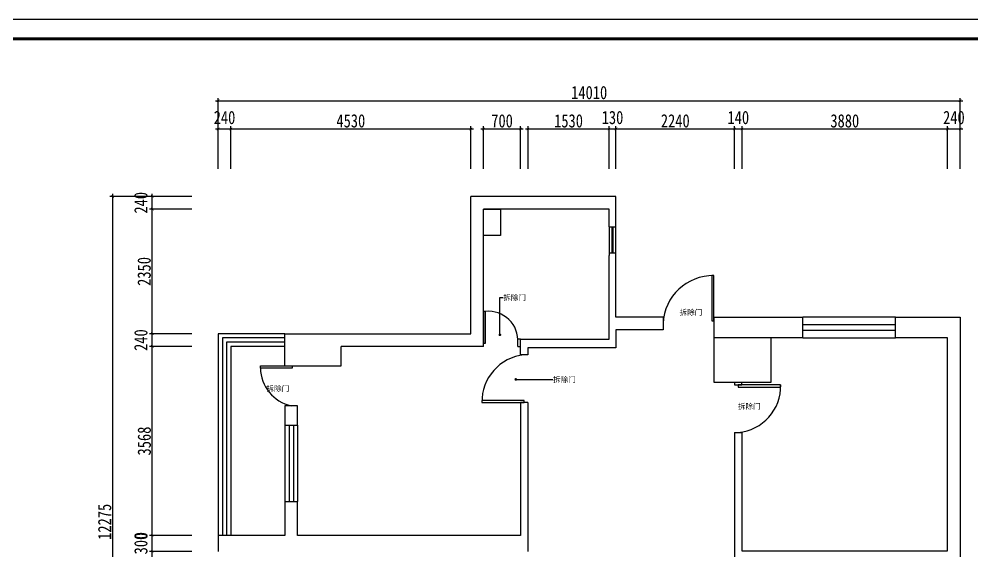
# Model space of a CAD drawing. Header units: millimetres. Extents: x 195858 to 476087, y -765534 to -702383.
# Drawn here: x 252245 to 270234, y -712415 to -702383 of the extents above; entities that cross this region are included whole.
import ezdxf

# ---------------------------------------------------------------- set-up
doc = ezdxf.new("R2010")
doc.units = ezdxf.units.MM
doc.header["$PDMODE"] = 3
for name, color, linetype in [('0-01图框模板说明', 2, 'Continuous'), ('0-02图框细线', 136, 'Continuous'), ('250', 250, 'Continuous'), ('家具1', 2, 'Continuous')]:
    doc.layers.add(name, color=color, linetype=linetype)
doc.styles.add('DIM', font='simhei.ttf', dxfattribs={"width": 0.8})
doc.styles.add('HT', font='simhei.ttf')
doc.dimstyles.new('1-50', dxfattribs={"dimscale": 50, "dimtxt": 5, "dimasz": 1, "dimexe": 1, "dimexo": 0.1, "dimgap": 0.5, "dimtad": 1, "dimdec": 0, "dimdsep": 46, "dimtxsty": 'DIM', "dimblk": 'ARCHTICK', "dimcen": 4, "dimdle": 1, "dimclrd": 3, "dimclre": 3, "dimclrt": 7, "dimadec": 0, "dimazin": 0, "dimtfac": 1, "dimtdec": 0, "dimtmove": 2, "dimatfit": 3, "dimldrblk": 'DOT', "dimfxl": 15, "dimfxlon": 1, "dimarcsym": 0})

# ---------------------------------------------------------------- blocks, each defined once
blk = doc.blocks.new('_ArchTick')
at = {"color": 0, "linetype": 'ByBlock', "const_width": 0.15}
blk.add_lwpolyline([(-0.5, -0.5), (0.5, 0.5)], dxfattribs=at)
blk = doc.blocks.new('*D285')
at = {"layer": '250', "color": 3, "lineweight": -2}
for p, q in [((256003, -705205), (256003, -704405)), ((256243, -705205), (256243, -704405)), ((255953, -704455), (256293, -704455))]:
    blk.add_line(p, q, dxfattribs=at)
at = {"layer": 'Defpoints', "color": 0}
for p in [(256243, -704455), (256003, -708715), (256243, -708955)]:
    blk.add_point(p, dxfattribs=at)
at = {"layer": '250', "color": 3, "lineweight": -2, "xscale": 50, "yscale": 50, "zscale": 50, "rotation": 180}
blk.add_blockref('_ArchTick', (256003, -704455), dxfattribs=at)
at = {"layer": '250', "color": 3, "lineweight": -2, "xscale": 50, "yscale": 50, "zscale": 50}
blk.add_blockref('_ArchTick', (256243, -704455), dxfattribs=at)
at = {"layer": '250', "color": 7, "insert": (256123, -704241), "char_height": 250, "attachment_point": 5, "style": 'DIM'}
blk.add_mtext('240', dxfattribs=at)
blk = doc.blocks.new('_Dot')
at = {"color": 0, "linetype": 'ByBlock', "lineweight": -2}
blk.add_line((-0.5, 0), (-1, 0), dxfattribs=at)
at = {"color": 0, "linetype": 'ByBlock', "const_width": 0.5}
blk.add_lwpolyline([(-0.25, 0, 1), (0.25, 0, 1)], format="xyb", close=True, dxfattribs=at)
blk = doc.blocks.new('*D286')
at = {"layer": '250', "color": 3, "lineweight": -2}
for p, q in [((256243, -705205), (256243, -704405)), ((260773, -705205), (260773, -704405)), ((256193, -704455), (260823, -704455))]:
    blk.add_line(p, q, dxfattribs=at)
at = {"layer": 'Defpoints', "color": 0}
for p in [(260773, -704455), (260773, -706125), (256243, -708955)]:
    blk.add_point(p, dxfattribs=at)
at = {"layer": '250', "color": 3, "lineweight": -2, "xscale": 50, "yscale": 50, "zscale": 50, "rotation": 180}
blk.add_blockref('_ArchTick', (256243, -704455), dxfattribs=at)
at = {"layer": '250', "color": 3, "lineweight": -2, "xscale": 50, "yscale": 50, "zscale": 50}
blk.add_blockref('_ArchTick', (260773, -704455), dxfattribs=at)
at = {"layer": '250', "color": 7, "insert": (258508, -704304), "char_height": 250, "attachment_point": 5, "style": 'DIM'}
blk.add_mtext('4530', dxfattribs=at)
blk = doc.blocks.new('*D287')
at = {"layer": '250', "color": 3, "lineweight": -2}
for p, q in [((261013, -705205), (261013, -704405)), ((261713, -705205), (261713, -704405)), ((260963, -704455), (261763, -704455))]:
    blk.add_line(p, q, dxfattribs=at)
at = {"layer": 'Defpoints', "color": 0}
for p in [(261713, -704455), (261013, -706365), (261713, -709993)]:
    blk.add_point(p, dxfattribs=at)
at = {"layer": '250', "color": 3, "lineweight": -2, "xscale": 50, "yscale": 50, "zscale": 50, "rotation": 180}
blk.add_blockref('_ArchTick', (261013, -704455), dxfattribs=at)
at = {"layer": '250', "color": 3, "lineweight": -2, "xscale": 50, "yscale": 50, "zscale": 50}
blk.add_blockref('_ArchTick', (261713, -704455), dxfattribs=at)
at = {"layer": '250', "color": 7, "insert": (261363, -704304), "char_height": 250, "attachment_point": 5, "style": 'DIM'}
blk.add_mtext('700', dxfattribs=at)
blk = doc.blocks.new('*D288')
at = {"layer": '250', "color": 3, "lineweight": -2}
for p, q in [((261853, -705205), (261853, -704405)), ((263383, -705205), (263383, -704405)), ((261803, -704455), (263433, -704455))]:
    blk.add_line(p, q, dxfattribs=at)
at = {"layer": 'Defpoints', "color": 0}
for p in [(263383, -704455), (263383, -707278), (261853, -709993)]:
    blk.add_point(p, dxfattribs=at)
at = {"layer": '250', "color": 3, "lineweight": -2, "xscale": 50, "yscale": 50, "zscale": 50, "rotation": 180}
blk.add_blockref('_ArchTick', (261853, -704455), dxfattribs=at)
at = {"layer": '250', "color": 3, "lineweight": -2, "xscale": 50, "yscale": 50, "zscale": 50}
blk.add_blockref('_ArchTick', (263383, -704455), dxfattribs=at)
at = {"layer": '250', "color": 7, "insert": (262618, -704304), "char_height": 250, "attachment_point": 5, "style": 'DIM'}
blk.add_mtext('1530', dxfattribs=at)
blk = doc.blocks.new('*D289')
at = {"layer": '250', "color": 3, "lineweight": -2}
for p, q in [((263383, -705205), (263383, -704405)), ((263513, -705205), (263513, -704405)), ((263333, -704455), (263563, -704455))]:
    blk.add_line(p, q, dxfattribs=at)
at = {"layer": 'Defpoints', "color": 0}
for p in [(263513, -704455), (263383, -707278), (263513, -707278)]:
    blk.add_point(p, dxfattribs=at)
at = {"layer": '250', "color": 3, "lineweight": -2, "xscale": 50, "yscale": 50, "zscale": 50, "rotation": 180}
blk.add_blockref('_ArchTick', (263383, -704455), dxfattribs=at)
at = {"layer": '250', "color": 3, "lineweight": -2, "xscale": 50, "yscale": 50, "zscale": 50}
blk.add_blockref('_ArchTick', (263513, -704455), dxfattribs=at)
at = {"layer": '250', "color": 7, "insert": (263448, -704241), "char_height": 250, "attachment_point": 5, "style": 'DIM'}
blk.add_mtext('130', dxfattribs=at)
blk = doc.blocks.new('*D290')
at = {"layer": '250', "color": 3, "lineweight": -2}
for p, q in [((263513, -705205), (263513, -704405)), ((265753, -705205), (265753, -704405)), ((263463, -704455), (265803, -704455))]:
    blk.add_line(p, q, dxfattribs=at)
at = {"layer": 'Defpoints', "color": 0}
for p in [(265753, -704455), (263513, -707278), (265753, -710580)]:
    blk.add_point(p, dxfattribs=at)
at = {"layer": '250', "color": 3, "lineweight": -2, "xscale": 50, "yscale": 50, "zscale": 50, "rotation": 180}
blk.add_blockref('_ArchTick', (263513, -704455), dxfattribs=at)
at = {"layer": '250', "color": 3, "lineweight": -2, "xscale": 50, "yscale": 50, "zscale": 50}
blk.add_blockref('_ArchTick', (265753, -704455), dxfattribs=at)
at = {"layer": '250', "color": 7, "insert": (264633, -704304), "char_height": 250, "attachment_point": 5, "style": 'DIM'}
blk.add_mtext('2240', dxfattribs=at)
blk = doc.blocks.new('*D291')
at = {"layer": '250', "color": 3, "lineweight": -2}
for p, q in [((265753, -705205), (265753, -704405)), ((265893, -705205), (265893, -704405)), ((265703, -704455), (265943, -704455))]:
    blk.add_line(p, q, dxfattribs=at)
at = {"layer": 'Defpoints', "color": 0}
for p in [(265893, -704455), (265753, -710580), (265893, -710580)]:
    blk.add_point(p, dxfattribs=at)
at = {"layer": '250', "color": 3, "lineweight": -2, "xscale": 50, "yscale": 50, "zscale": 50, "rotation": 180}
blk.add_blockref('_ArchTick', (265753, -704455), dxfattribs=at)
at = {"layer": '250', "color": 3, "lineweight": -2, "xscale": 50, "yscale": 50, "zscale": 50}
blk.add_blockref('_ArchTick', (265893, -704455), dxfattribs=at)
at = {"layer": '250', "color": 7, "insert": (265823, -704241), "char_height": 250, "attachment_point": 5, "style": 'DIM'}
blk.add_mtext('140', dxfattribs=at)
blk = doc.blocks.new('*D292')
at = {"layer": '250', "color": 3, "lineweight": -2}
for p, q in [((265893, -705205), (265893, -704405)), ((269773, -705205), (269773, -704405)), ((265843, -704455), (269823, -704455))]:
    blk.add_line(p, q, dxfattribs=at)
at = {"layer": 'Defpoints', "color": 0}
for p in [(269773, -704455), (269773, -708790), (265893, -710580)]:
    blk.add_point(p, dxfattribs=at)
at = {"layer": '250', "color": 3, "lineweight": -2, "xscale": 50, "yscale": 50, "zscale": 50, "rotation": 180}
blk.add_blockref('_ArchTick', (265893, -704455), dxfattribs=at)
at = {"layer": '250', "color": 3, "lineweight": -2, "xscale": 50, "yscale": 50, "zscale": 50}
blk.add_blockref('_ArchTick', (269773, -704455), dxfattribs=at)
at = {"layer": '250', "color": 7, "insert": (267833, -704304), "char_height": 250, "attachment_point": 5, "style": 'DIM'}
blk.add_mtext('3880', dxfattribs=at)
blk = doc.blocks.new('*D293')
at = {"layer": '250', "color": 3, "lineweight": -2}
for p, q in [((269773, -705205), (269773, -704405)), ((270013, -705205), (270013, -704405)), ((269723, -704455), (270063, -704455))]:
    blk.add_line(p, q, dxfattribs=at)
at = {"layer": 'Defpoints', "color": 0}
for p in [(270013, -704455), (270013, -708400), (269773, -708790)]:
    blk.add_point(p, dxfattribs=at)
at = {"layer": '250', "color": 3, "lineweight": -2, "xscale": 50, "yscale": 50, "zscale": 50, "rotation": 180}
blk.add_blockref('_ArchTick', (269773, -704455), dxfattribs=at)
at = {"layer": '250', "color": 3, "lineweight": -2, "xscale": 50, "yscale": 50, "zscale": 50}
blk.add_blockref('_ArchTick', (270013, -704455), dxfattribs=at)
at = {"layer": '250', "color": 7, "insert": (269893, -704241), "char_height": 250, "attachment_point": 5, "style": 'DIM'}
blk.add_mtext('240', dxfattribs=at)
blk = doc.blocks.new('*D294')
at = {"layer": '250', "color": 3, "lineweight": -2}
for p, q in [((256003, -704672), (256003, -703872)), ((270013, -704672), (270013, -703872)), ((255953, -703922), (270063, -703922))]:
    blk.add_line(p, q, dxfattribs=at)
at = {"layer": 'Defpoints', "color": 0}
for p in [(270013, -703922), (256003, -705205), (270013, -705205)]:
    blk.add_point(p, dxfattribs=at)
at = {"layer": '250', "color": 3, "lineweight": -2, "xscale": 50, "yscale": 50, "zscale": 50, "rotation": 180}
blk.add_blockref('_ArchTick', (256003, -703922), dxfattribs=at)
at = {"layer": '250', "color": 3, "lineweight": -2, "xscale": 50, "yscale": 50, "zscale": 50}
blk.add_blockref('_ArchTick', (270013, -703922), dxfattribs=at)
at = {"layer": '250', "color": 7, "insert": (263008, -703770), "char_height": 250, "attachment_point": 5, "style": 'DIM'}
blk.add_mtext('14010', dxfattribs=at)
blk = doc.blocks.new('*D299')
at = {"layer": '250', "color": 3, "lineweight": -2}
for p, q in [((271943, -712572), (271943, -712332)), ((271193, -712382), (271993, -712382)), ((271193, -712522), (271993, -712522))]:
    blk.add_line(p, q, dxfattribs=at)
at = {"layer": 'Defpoints', "color": 0}
for p in [(269505, -712382), (269505, -712522), (271943, -712382)]:
    blk.add_point(p, dxfattribs=at)
at = {"layer": '250', "color": 3, "lineweight": -2, "xscale": 50, "yscale": 50, "zscale": 50}
for p, rotation in [((271943, -712382), 90), ((271943, -712522), 270)]:
    blk.add_blockref('_ArchTick', p, dxfattribs=dict(at, rotation=rotation))
at = {"layer": '250', "color": 7, "insert": (271796, -712452), "char_height": 250, "attachment_point": 5, "rotation": 90, "style": 'DIM'}
blk.add_mtext('140', dxfattribs=at)
blk = doc.blocks.new('*D300')
at = {"layer": '250', "color": 3, "lineweight": -2}
for p, q in [((271193, -708362), (271993, -708362)), ((271943, -712432), (271943, -708312)), ((271193, -712382), (271993, -712382))]:
    blk.add_line(p, q, dxfattribs=at)
at = {"layer": 'Defpoints', "color": 0}
for p in [(269505, -708362), (271943, -708362), (269505, -712382)]:
    blk.add_point(p, dxfattribs=at)
at = {"layer": '250', "color": 3, "lineweight": -2, "xscale": 50, "yscale": 50, "zscale": 50}
for p, rotation in [((271943, -708362), 90), ((271943, -712382), 270)]:
    blk.add_blockref('_ArchTick', p, dxfattribs=dict(at, rotation=rotation))
at = {"layer": '250', "color": 7, "insert": (271792, -710372), "char_height": 250, "attachment_point": 5, "rotation": 90, "style": 'DIM'}
blk.add_mtext('4020', dxfattribs=at)
blk = doc.blocks.new('*D301')
at = {"layer": '250', "color": 3, "lineweight": -2}
for p, q in [((271193, -707972), (271993, -707972)), ((271943, -708412), (271943, -707922)), ((271193, -708362), (271993, -708362))]:
    blk.add_line(p, q, dxfattribs=at)
at = {"layer": 'Defpoints', "color": 0}
for p in [(269745, -707972), (271943, -707972), (269505, -708362)]:
    blk.add_point(p, dxfattribs=at)
at = {"layer": '250', "color": 3, "lineweight": -2, "xscale": 50, "yscale": 50, "zscale": 50}
for p, rotation in [((271943, -707972), 90), ((271943, -708362), 270)]:
    blk.add_blockref('_ArchTick', p, dxfattribs=dict(at, rotation=rotation))
at = {"layer": '250', "color": 7, "insert": (271796, -708167), "char_height": 250, "attachment_point": 5, "rotation": 90, "style": 'DIM'}
blk.add_mtext('390', dxfattribs=at)
blk = doc.blocks.new('*D302')
at = {"layer": '250', "color": 3, "lineweight": -2}
for p, q in [((271943, -708022), (271943, -705887)), ((271193, -705937), (271993, -705937)), ((271193, -707972), (271993, -707972))]:
    blk.add_line(p, q, dxfattribs=at)
at = {"layer": 'Defpoints', "color": 0}
for p in [(260745, -705937), (271943, -705937), (269745, -707972)]:
    blk.add_point(p, dxfattribs=at)
at = {"layer": '250', "color": 3, "lineweight": -2, "xscale": 50, "yscale": 50, "zscale": 50}
for p, rotation in [((271943, -705937), 90), ((271943, -707972), 270)]:
    blk.add_blockref('_ArchTick', p, dxfattribs=dict(at, rotation=rotation))
at = {"layer": '250', "color": 7, "insert": (271792, -706955), "char_height": 250, "attachment_point": 5, "rotation": 90, "style": 'DIM'}
blk.add_mtext('2035', dxfattribs=at)
blk = doc.blocks.new('*D303')
at = {"layer": '250', "color": 3, "lineweight": -2}
for p, q in [((271193, -705697), (271993, -705697)), ((271943, -705987), (271943, -705647)), ((271193, -705937), (271993, -705937))]:
    blk.add_line(p, q, dxfattribs=at)
at = {"layer": 'Defpoints', "color": 0}
for p in [(260505, -705697), (271943, -705697), (263115, -705937)]:
    blk.add_point(p, dxfattribs=at)
at = {"layer": '250', "color": 3, "lineweight": -2, "xscale": 50, "yscale": 50, "zscale": 50}
for p, rotation in [((271943, -705697), 90), ((271943, -705937), 270)]:
    blk.add_blockref('_ArchTick', p, dxfattribs=dict(at, rotation=rotation))
at = {"layer": '250', "color": 7, "insert": (271796, -705817), "char_height": 250, "attachment_point": 5, "rotation": 90, "style": 'DIM'}
blk.add_mtext('240', dxfattribs=at)
blk = doc.blocks.new('*D305')
at = {"layer": '250', "color": 3, "lineweight": -2}
for p, q in [((256003, -718307), (256003, -719107)), ((256243, -718307), (256243, -719107)), ((255953, -719057), (256293, -719057))]:
    blk.add_line(p, q, dxfattribs=at)
at = {"layer": 'Defpoints', "color": 0}
for p in [(256243, -711409), (256003, -711709), (256243, -719057)]:
    blk.add_point(p, dxfattribs=at)
at = {"layer": '250', "color": 3, "lineweight": -2, "xscale": 50, "yscale": 50, "zscale": 50, "rotation": 180}
blk.add_blockref('_ArchTick', (256003, -719057), dxfattribs=at)
at = {"layer": '250', "color": 3, "lineweight": -2, "xscale": 50, "yscale": 50, "zscale": 50}
blk.add_blockref('_ArchTick', (256243, -719057), dxfattribs=at)
at = {"layer": '250', "color": 7, "insert": (256123, -718863), "char_height": 250, "attachment_point": 5, "style": 'DIM'}
blk.add_mtext('240', dxfattribs=at)
blk = doc.blocks.new('*D306')
at = {"layer": '250', "color": 3, "lineweight": -2}
for p, q in [((256243, -718307), (256243, -719107)), ((257293, -718307), (257293, -719107)), ((256193, -719057), (257343, -719057))]:
    blk.add_line(p, q, dxfattribs=at)
at = {"layer": 'Defpoints', "color": 0}
for p in [(256243, -711409), (257293, -715869), (257293, -719057)]:
    blk.add_point(p, dxfattribs=at)
at = {"layer": '250', "color": 3, "lineweight": -2, "xscale": 50, "yscale": 50, "zscale": 50, "rotation": 180}
blk.add_blockref('_ArchTick', (256243, -719057), dxfattribs=at)
at = {"layer": '250', "color": 3, "lineweight": -2, "xscale": 50, "yscale": 50, "zscale": 50}
blk.add_blockref('_ArchTick', (257293, -719057), dxfattribs=at)
at = {"layer": '250', "color": 7, "insert": (256768, -718906), "char_height": 250, "attachment_point": 5, "style": 'DIM'}
blk.add_mtext('1050', dxfattribs=at)
blk = doc.blocks.new('*D320')
at = {"layer": '250', "color": 3, "lineweight": -2}
for p, q in [((255509, -712426), (254709, -712426)), ((254759, -714191), (254759, -712376)), ((255509, -714141), (254709, -714141))]:
    blk.add_line(p, q, dxfattribs=at)
at = {"layer": 'Defpoints', "color": 0}
for p in [(254759, -712426), (258940, -712426), (258940, -714141)]:
    blk.add_point(p, dxfattribs=at)
at = {"layer": '250', "color": 3, "lineweight": -2, "xscale": 50, "yscale": 50, "zscale": 50}
for p, rotation in [((254759, -712426), 90), ((254759, -714141), 270)]:
    blk.add_blockref('_ArchTick', p, dxfattribs=dict(at, rotation=rotation))
at = {"layer": '250', "color": 7, "insert": (254609, -713284), "char_height": 250, "attachment_point": 5, "rotation": 90, "style": 'DIM'}
blk.add_mtext('1715', dxfattribs=at)
blk = doc.blocks.new('*D321')
at = {"layer": '250', "color": 3, "lineweight": -2}
for p, q in [((255509, -712126), (254709, -712126)), ((254759, -712476), (254759, -712076)), ((255509, -712426), (254709, -712426))]:
    blk.add_line(p, q, dxfattribs=at)
at = {"layer": 'Defpoints', "color": 0}
for p in [(254759, -712126), (258910, -712126), (258940, -712426)]:
    blk.add_point(p, dxfattribs=at)
at = {"layer": '250', "color": 3, "lineweight": -2, "xscale": 50, "yscale": 50, "zscale": 50}
for p, rotation in [((254759, -712126), 90), ((254759, -712426), 270)]:
    blk.add_blockref('_ArchTick', p, dxfattribs=dict(at, rotation=rotation))
at = {"layer": '250', "color": 7, "insert": (254545, -712276), "char_height": 250, "attachment_point": 5, "rotation": 90, "style": 'DIM'}
blk.add_mtext('300', dxfattribs=at)
blk = doc.blocks.new('*D322')
at = {"layer": '250', "color": 3, "lineweight": -2}
blk.add_line((255509, -712126), (254709, -712126), dxfattribs=at)
blk.add_line((255509, -712126), (254709, -712126), dxfattribs=at)
at = {"layer": 'Defpoints', "color": 0}
for p in [(254759, -712126), (258910, -712126), (258910, -712126)]:
    blk.add_point(p, dxfattribs=at)
at = {"layer": '250', "color": 7, "insert": (254545, -712126), "char_height": 250, "attachment_point": 5, "rotation": 90, "style": 'DIM'}
blk.add_mtext('0', dxfattribs=at)
blk = doc.blocks.new('*D323')
at = {"layer": '250', "color": 3, "lineweight": -2}
for p, q in [((255509, -708558), (254709, -708558)), ((254759, -712176), (254759, -708508)), ((255509, -712126), (254709, -712126))]:
    blk.add_line(p, q, dxfattribs=at)
at = {"layer": 'Defpoints', "color": 0}
for p in [(254759, -708558), (259730, -708558), (258910, -712126)]:
    blk.add_point(p, dxfattribs=at)
at = {"layer": '250', "color": 3, "lineweight": -2, "xscale": 50, "yscale": 50, "zscale": 50}
for p, rotation in [((254759, -708558), 90), ((254759, -712126), 270)]:
    blk.add_blockref('_ArchTick', p, dxfattribs=dict(at, rotation=rotation))
at = {"layer": '250', "color": 7, "insert": (254609, -710342), "char_height": 250, "attachment_point": 5, "rotation": 90, "style": 'DIM'}
blk.add_mtext('3568', dxfattribs=at)
blk = doc.blocks.new('*D324')
at = {"layer": '250', "color": 3, "lineweight": -2}
for p, q in [((255509, -708318), (254709, -708318)), ((254759, -708608), (254759, -708268)), ((255509, -708558), (254709, -708558))]:
    blk.add_line(p, q, dxfattribs=at)
at = {"layer": 'Defpoints', "color": 0}
for p in [(254759, -708318), (258670, -708318), (259730, -708558)]:
    blk.add_point(p, dxfattribs=at)
at = {"layer": '250', "color": 3, "lineweight": -2, "xscale": 50, "yscale": 50, "zscale": 50}
for p, rotation in [((254759, -708318), 90), ((254759, -708558), 270)]:
    blk.add_blockref('_ArchTick', p, dxfattribs=dict(at, rotation=rotation))
at = {"layer": '250', "color": 7, "insert": (254545, -708438), "char_height": 250, "attachment_point": 5, "rotation": 90, "style": 'DIM'}
blk.add_mtext('240', dxfattribs=at)
blk = doc.blocks.new('*D325')
at = {"layer": '250', "color": 3, "lineweight": -2}
for p, q in [((255509, -705968), (254709, -705968)), ((254759, -708368), (254759, -705918)), ((255509, -708318), (254709, -708318))]:
    blk.add_line(p, q, dxfattribs=at)
at = {"layer": 'Defpoints', "color": 0}
for p in [(254759, -705968), (262420, -705968), (258670, -708318)]:
    blk.add_point(p, dxfattribs=at)
at = {"layer": '250', "color": 3, "lineweight": -2, "xscale": 50, "yscale": 50, "zscale": 50}
for p, rotation in [((254759, -705968), 90), ((254759, -708318), 270)]:
    blk.add_blockref('_ArchTick', p, dxfattribs=dict(at, rotation=rotation))
at = {"layer": '250', "color": 7, "insert": (254607, -707143), "char_height": 250, "attachment_point": 5, "rotation": 90, "style": 'DIM'}
blk.add_mtext('2350', dxfattribs=at)
blk = doc.blocks.new('*D326')
at = {"layer": '250', "color": 3, "lineweight": -2}
for p, q in [((254759, -706018), (254759, -705678)), ((255509, -705728), (254709, -705728)), ((255509, -705968), (254709, -705968))]:
    blk.add_line(p, q, dxfattribs=at)
at = {"layer": 'Defpoints', "color": 0}
for p in [(254759, -705728), (262180, -705728), (264790, -705968)]:
    blk.add_point(p, dxfattribs=at)
at = {"layer": '250', "color": 3, "lineweight": -2, "xscale": 50, "yscale": 50, "zscale": 50}
for p, rotation in [((254759, -705728), 90), ((254759, -705968), 270)]:
    blk.add_blockref('_ArchTick', p, dxfattribs=dict(at, rotation=rotation))
at = {"layer": '250', "color": 7, "insert": (254545, -705848), "char_height": 250, "attachment_point": 5, "rotation": 90, "style": 'DIM'}
blk.add_mtext('240', dxfattribs=at)
blk = doc.blocks.new('*D327')
at = {"layer": '250', "color": 3, "lineweight": -2}
for p, q in [((254011, -705678), (254011, -718053)), ((254761, -705728), (253961, -705728)), ((254761, -718003), (253961, -718003))]:
    blk.add_line(p, q, dxfattribs=at)
at = {"layer": 'Defpoints', "color": 0}
for p in [(255551, -705728), (254011, -718003), (255151, -718003)]:
    blk.add_point(p, dxfattribs=at)
at = {"layer": '250', "color": 3, "lineweight": -2, "xscale": 50, "yscale": 50, "zscale": 50}
for p, rotation in [((254011, -705728), 90), ((254011, -718003), 270)]:
    blk.add_blockref('_ArchTick', p, dxfattribs=dict(at, rotation=rotation))
at = {"layer": '250', "color": 7, "insert": (253861, -711866), "char_height": 250, "attachment_point": 5, "rotation": 90, "style": 'DIM'}
blk.add_mtext('12275', dxfattribs=at)
blk = doc.blocks.new('A$C277C16EF')
at = {"layer": '0-01图框模板说明', "color": 2, "const_width": 49}
blk.add_lwpolyline([(-338, 19745), (-338, 338), (-28062, 338), (-28062, 19745)], close=True, dxfattribs=at)
at = {"layer": '0-02图框细线'}
blk.add_lwpolyline([(0, 20083), (0, 0), (-28400, 0), (-28400, 20083)], close=True, dxfattribs=at)

msp = doc.modelspace()

# ---------------------------------------------------------------- linework, layer by layer
at = {"layer": '250', "color": 0}
for p, q in [((260772.5, -708318), (260772.5, -705728)), ((263512.5, -705728), (260772.5, -705728)), ((263512.5, -706300.9), (263512.5, -705728)), ((261012.5, -708558), (261012.5, -705968)), ((263382.5, -705968), (261012.5, -705968)), ((263382.5, -706300.9), (263382.5, -705968)), ((263382.5, -706300.9), (263512.5, -706300.9)), ((263382.5, -706789.2), (263512.5, -706789.2)), ((263382.5, -708418), (263382.5, -706844.1)), ((263512.5, -708003), (263512.5, -706789.2)), ((264402.5, -708003), (263512.5, -708003)), ((264402.5, -708003), (264402.5, -708243)), ((265362.5, -708003), (265362.5, -708243)), ((265362.5, -708003), (267042.5, -708003)), ((267042.5, -708393), (267042.5, -708003)), ((268792.5, -708393), (268792.5, -708003)), ((268792.5, -708003), (270012.5, -708003)), ((270012.5, -708003), (270012.5, -716753)), ((257262.5, -708558), (257262.5, -708318)), ((257262.5, -708318), (260772.5, -708318)), ((264402.5, -708243), (263512.5, -708243)), ((263512.5, -708243), (263512.5, -708582.5)), ((265362.5, -708243), (265362.5, -709233)), ((266442.5, -708393), (265362.5, -708393)), ((266442.5, -709233), (266442.5, -708393)), ((267042.5, -708393), (266442.5, -708393)), ((269772.5, -708393), (268792.5, -708393)), ((269772.5, -712413), (269772.5, -708393)), ((257262.5, -708926), (257262.5, -708558)), ((261012.5, -708558), (258322.5, -708558)), ((258322.5, -708926), (258322.5, -708558)), ((261662.5, -708558), (261662.5, -708418)), ((261712.5, -708418), (261662.5, -708418)), ((261662.5, -708558), (261712.5, -708558)), ((261712.5, -708718), (261712.5, -708418)), ((261712.5, -708418), (263382.5, -708418)), ((261712.5, -708418), (263382.5, -708418)), ((263512.5, -708582.5), (261852.5, -708582.5)), ((261852.5, -708582.5), (261852.5, -708718)), ((261852.5, -708718), (261712.5, -708718)), ((257262.5, -708926), (258322.5, -708926)), ((265362.5, -709233), (265752.5, -709233)), ((265752.5, -709233), (265752.5, -709283)), ((265752.5, -709283), (265892.5, -709283)), ((265892.5, -709283), (265892.5, -709233)), ((265892.5, -709233), (266442.5, -709233)), ((261852.5, -709618), (261712.5, -709618)), ((261712.5, -709618), (261712.5, -712126)), ((261852.5, -709618), (261852.5, -712426)), ((257502.5, -709676), (257262.5, -709676)), ((257262.5, -709676), (257262.5, -710044.8)), ((257502.5, -710044.8), (257502.5, -709676)), ((257262.5, -710044.8), (257502.5, -710044.8)), ((265752.5, -710183), (265892.5, -710183)), ((265752.5, -710183), (265752.5, -712633)), ((265892.5, -710183), (265892.5, -712413)), ((257262.5, -711484.8), (257262.5, -712126)), ((257262.5, -711484.8), (257502.5, -711484.8)), ((257502.5, -712126), (257502.5, -711484.8)), ((256242.5, -712126), (256002.5, -712126)), ((257262.5, -712126), (256242.5, -712126)), ((261712.5, -712126), (257502.5, -712126)), ((265892.5, -712413), (269772.5, -712413))]:
    msp.add_line(p, q, dxfattribs=at)
at = {"layer": '250', "color": 3}
for p, q in [((263382.5, -706300.9), (263382.5, -706844.1)), ((263432.5, -706300.9), (263432.5, -706789.2)), ((263462.5, -706789.2), (263462.5, -706300.9)), ((263512.5, -706789.2), (263512.5, -706300.9)), ((268792.5, -708003), (267042.5, -708003)), ((268792.5, -708149.1), (267042.5, -708149.1)), ((257262.5, -708318), (256002.5, -708318)), ((256002.5, -708318), (256002.5, -712426)), ((257262.5, -708398), (256082.5, -708398)), ((256082.5, -708398), (256082.5, -712126)), ((267042.5, -708253.7), (268792.5, -708253.7)), ((267042.5, -708393), (268792.5, -708393)), ((257262.5, -708478), (256162.5, -708478)), ((256162.5, -708478), (256162.5, -712126)), ((257262.5, -708558), (256242.5, -708558)), ((256242.5, -708558), (256242.5, -712126)), ((257262.5, -710044.8), (257262.5, -711484.8)), ((257342.5, -710044.8), (257342.5, -711484.8)), ((257422.5, -710044.8), (257422.5, -711484.8)), ((257502.5, -710044.8), (257502.5, -711484.8))]:
    msp.add_line(p, q, dxfattribs=at)
at = {"layer": '250', "color": 0}
for points in [[(261012.5, -705968), (261332.5, -705968), (261332.5, -706468), (261012.5, -706468)], [(265362.5, -709233), (266442.5, -709233), (266442.5, -708393), (265362.5, -708393)]]:
    msp.add_lwpolyline(points, close=True, dxfattribs=at)
at = {"layer": '250', "color": 1}
for points in [[(265362.5, -708072.5), (265362.5, -707222.5), (265322.5, -707222.5), (265322.5, -708072.5)], [(261052.5, -708496.4), (261052.5, -707896.4), (261012.5, -707896.4), (261012.5, -708496.4)]]:
    msp.add_lwpolyline(points, close=True, dxfattribs=at)
at = {"layer": '250', "color": 2}
for points in [[(257401.3, -708966), (256801.3, -708966), (256801.3, -708926), (257401.3, -708926)], [(265822.5, -709283), (265822.5, -709323), (266622.5, -709323), (266622.5, -709283)], [(261782.5, -709618), (261782.5, -709578), (260982.5, -709578), (260982.5, -709618)]]:
    msp.add_lwpolyline(points, close=True, dxfattribs=at)
at = {"layer": '250', "color": 1}
for centre, radius, start, end in [((265342.5, -708163.1), 940.9, 88.78196, 177.55861), ((261104.6, -708453), 559, 356.41042, 95.34467)]:
    msp.add_arc(centre, radius, start, end, dxfattribs=at)
at = {"layer": '250', "color": 2}
for centre, radius, start, end in [((261866.3, -709598), 884, 95.43649, 181.29643), ((257540.5, -708953.8), 739.2, 180.94348, 257.66473), ((265738.8, -709303), 884, 275.43649, 1.29643)]:
    msp.add_arc(centre, radius, start, end, dxfattribs=at)

# ---------------------------------------------------------------- block references
at = {"layer": '250', "color": 7, "xscale": 1.099999999998545, "yscale": 1.100000000005821, "zscale": 1.1}
msp.add_blockref('A$C277C16EF', (279081.4, -724474), dxfattribs=at)

# ---------------------------------------------------------------- texts
at = {"layer": '家具1', "style": 'HT'}
for p in [(261385.6, -707687), (264713, -707965.8), (262324.4, -709234.7), (256915.1, -709403.5), (265813.9, -709740.7)]:
    msp.add_text('拆除门', height=102.53, dxfattribs=at).set_placement(p)

# ---------------------------------------------------------------- dimensions: what is measured, and where the dimension line sits
at = {"layer": '250', "color": 0}
for base, p1, p2, picture, middle in [((270012.5, -703921.9), (256002.5, -705205.1), (270012.5, -705205.1), '*D294', (263007.5, -703770.4)), ((256242.5, -704455.1), (256002.5, -708715.3), (256242.5, -708955.3), '*D285', (256122.5, -704241.2)), ((263512.5, -704455.1), (263382.5, -707278.3), (263512.5, -707278.3), '*D289', (263447.5, -704241.2)), ((265892.5, -704455.1), (265752.5, -710580.3), (265892.5, -710580.3), '*D291', (265822.5, -704241.2)), ((270012.5, -704455.1), (269772.5, -708790.3), (270012.5, -708400.3), '*D293', (269892.5, -704241.2)), ((260772.5, -704455.1), (256242.5, -708955.3), (260772.5, -706125.3), '*D286', (258507.5, -704303.7)), ((261712.5, -704455.1), (261012.5, -706365.3), (261712.5, -709993.3), '*D287', (261362.5, -704303.7)), ((263382.5, -704455.1), (261852.5, -709993.3), (263382.5, -707278.3), '*D288', (262617.5, -704303.7)), ((265752.5, -704455.1), (263512.5, -707278.3), (265752.5, -710580.3), '*D290', (264632.5, -704303.7)), ((269772.5, -704455.1), (265892.5, -710580.3), (269772.5, -708790.3), '*D292', (267832.5, -704303.7)), ((257292.5, -719057.2), (256242.5, -711408.5), (257292.5, -715868.5), '*D306', (256767.5, -718905.8))]:
    dim = msp.add_linear_dim(base=base, p1=p1, p2=p2, dimstyle='1-50', dxfattribs=at)
    dim.commit()
    dim.dimension.update_dxf_attribs({"geometry": picture, "text_midpoint": middle})
for base, p1, p2, angle, picture, middle in [((254011.4, -718003), (255551.4, -705728), (255151.4, -718003), 90, '*D327', (253861.4, -711865.5)), ((254758.5, -705728), (264790.2, -705968), (262180.2, -705728), 270, '*D326', (254544.6, -705848)), ((271943.4, -705937.1), (269744.6, -707972.1), (260744.6, -705937.1), 270, '*D302', (271792, -706954.6)), ((254758.5, -705968), (258670.2, -708318), (262420.2, -705968), 270, '*D325', (254607.1, -707143)), ((254758.5, -708318), (259730.2, -708558), (258670.2, -708318), 270, '*D324', (254544.6, -708438)), ((271943.4, -708362.1), (269504.6, -712382.1), (269504.6, -708362.1), 270, '*D300', (271792, -710372.1)), ((254758.5, -708558), (258910.2, -712126), (259730.2, -708558), 270, '*D323', (254608.5, -710342)), ((254758.5, -712126), (258940.2, -712426), (258910.2, -712126), 270, '*D321', (254544.6, -712276)), ((254758.5393103, -712126.0155642), (258910.2482604, -712126.0155642), (258910.2482604, -712126.0155642), 270, '*D322', (254544.6348159, -712126.0155642)), ((254758.5, -712426), (258940.2, -714141), (258940.2, -712426), 270, '*D320', (254608.5, -713283.5))]:
    dim = msp.add_linear_dim(base=base, p1=p1, p2=p2, angle=angle, dimstyle='1-50', dxfattribs=at)
    dim.commit()
    dim.dimension.update_dxf_attribs({"geometry": picture, "text_midpoint": middle})
for base, p1, p2, picture, middle in [((271943.4, -705697.1), (263114.6, -705937.1), (260504.6, -705697.1), '*D303', (271796.1, -705817.1)), ((271943.4, -707972.1), (269504.6, -708362.1), (269744.6, -707972.1), '*D301', (271796.1, -708167.1)), ((271943.4, -712382.1), (269504.6, -712522.1), (269504.6, -712382.1), '*D299', (271796.1, -712452.1))]:
    dim = msp.add_linear_dim(base=base, p1=p1, p2=p2, angle=270, dimstyle='1-50', dxfattribs=at)
    dim.commit()
    dim.dimension.update_dxf_attribs({"geometry": picture, "text_midpoint": middle, "dimtype": 160})
dim = msp.add_linear_dim(base=(256242.5, -719057.2), p1=(256002.5, -711708.5), p2=(256242.5, -711408.5), dimstyle='1-50', dxfattribs=at)
dim.commit()
dim.dimension.update_dxf_attribs({"geometry": '*D305', "text_midpoint": (256122.5, -718862.7), "dimtype": 160})

# ---------------------------------------------------------------- leaders
at = {"layer": '250', "color": 2}
for points in [[(261323.2, -708338.7), (261323.2, -707631.5), (261385.6, -707631.5)], [(261622.4, -709179.2), (262324.4, -709179.2)]]:
    msp.add_leader(points, dimstyle='1-50', override={"dimgap": 0.5, "dimtad": 0}, dxfattribs=at)

doc.saveas('drawing.dxf')
